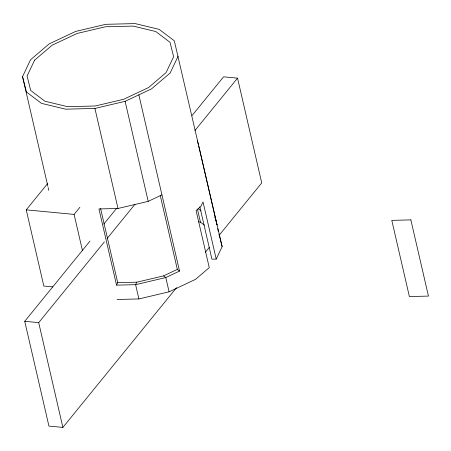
<?xml version="1.0" encoding="UTF-8"?>
<svg xmlns="http://www.w3.org/2000/svg" width="451" height="451" viewBox="0 0 451 451"><rect width="100%" height="100%" fill="white"/><g stroke="black" fill="none" stroke-linecap="round" stroke-linejoin="round"><path stroke-width="0.68" d="M47.862 186.269L22.55 76.631L30.555 59.752L49.182 43.882L75.605 31.44L105.793 24.315L135.153 23.593L159.214 29.383L174.317 40.81L222.14 246.624L216.226 259.088L211.925 259.195L199.832 206.812M178.156 56.127L170.157 73.006L151.525 88.875L125.107 101.317L94.919 108.443L65.558 109.165L41.492 103.369L26.389 91.948L22.55 76.631M138.852 94.845L179.537 271.074L165.793 277.551L135.604 284.671L116.538 285.139L117.711 282.67L100.596 208.531M179.537 271.074L177.328 269.399L163.578 275.877L136.777 282.202L135.604 284.671L138.897 298.94L169.086 291.814L195.503 279.372L209.264 267.646L196.072 210.499L200.943 206.355L203.035 201.941L216.226 259.088M52.846 286.909L43.826 286.052L26.237 209.856L47.564 183.63M82.499 250.784L74.099 214.4L79.878 207.297M176.51 287.699L62.886 427.407L48.928 426.082L24.737 321.309L89.986 241.088M103.741 224.17L116.612 208.339M192.07 115.563L223.583 76.817L237.542 78.141L261.732 182.914L219.118 235.304M62.886 427.407L38.701 322.634L104.39 241.866M107.05 238.59L135.012 204.207M194.933 130.531L237.542 78.141M205.363 252.222L209.354 247.311M116.538 285.139L98.944 208.943L118.01 208.475L148.199 201.349L161.948 194.877M117.711 282.67L136.777 282.202M117.085 299.475L138.897 298.94M26.237 209.856L74.099 214.4M24.737 321.309L38.701 322.634M198.429 221.717L200.464 222.208L204.376 225.162M198.288 208.785L201.084 210.899M163.578 275.877L165.793 277.551L169.086 291.814M197.408 140.842L198.412 144.827M198.744 146.152L199.41 148.813M216.001 221.024L215.003 217.038L215.471 219.079M216.333 222.354L216.999 225.01L199.567 149.495M218.96 233.962L220.127 238.613M220.297 239.278L222.14 246.624M217.67 228.589L218.295 231.307M197.487 209.298L200.464 222.208M160.212 195.26L177.328 269.399M125.107 101.317L148.199 201.349M94.919 108.443L118.01 208.475M48.178 187.639L48.809 190.378M34.62 60.135L27.083 76.033L30.702 90.459L44.925 101.216L67.582 106.673L95.234 105.991L123.664 99.282L148.542 87.562L166.086 72.617L173.624 56.725L170.004 42.298L155.787 31.542L133.124 26.085L105.472 26.761L77.042 33.475L52.164 45.19L34.62 60.135M410.861 219.891L391.795 220.359L409.384 296.555L428.45 296.087L410.861 219.891"/></g></svg>
